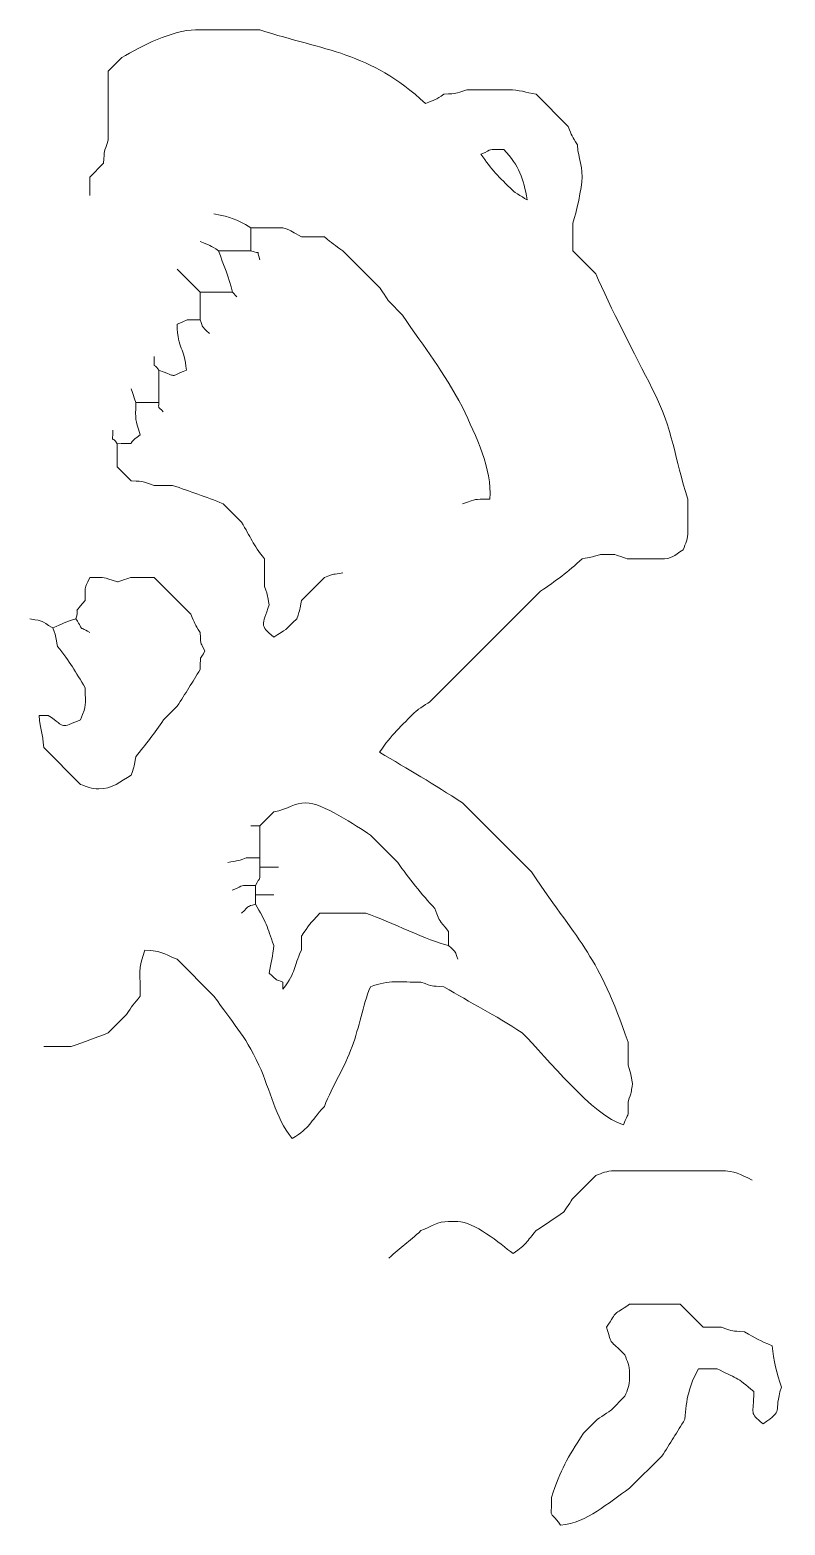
# Model space of a CAD drawing. Header units: millimetres. Extents: x -1760 to -1105, y 422 to 906.
# Drawn here: x -1346.77 to -1323.79, y 500.15 to 545.66 of the extents above; entities that cross this region are included whole.
import ezdxf

# ---------------------------------------------------------------- set-up
doc = ezdxf.new("R2010")
doc.units = ezdxf.units.MM
doc.header["$MEASUREMENT"] = 0
doc.layers.add('layer 1', color=7, linetype='Continuous')

msp = doc.modelspace()

# ---------------------------------------------------------------- linework, layer by layer
at = {"layer": 'layer 1', "color": 225, "lineweight": 0}
for points, knots in [([(-1346.3491, 514.7141), (-1346.3491, 514.7141), (-1345.5091, 514.7139), (-1345.5091, 514.7139), (-1345.5091, 514.7139), (-1345.11, 514.852), (-1344.7794, 514.9775), (-1344.3891, 515.1339), (-1344.3891, 515.1339), (-1344.3891, 515.1339), (-1343.829, 515.6939), (-1343.829, 515.6939), (-1343.829, 515.6939), (-1343.6594, 515.9589), (-1343.6135, 516.0003), (-1343.4091, 516.254), (-1343.4091, 516.254), (-1343.4091, 516.8886), (-1343.4876, 517.0911), (-1343.2688, 517.6541), (-1343.2688, 517.6541), (-1342.7067, 517.6106), (-1342.7831, 517.5721), (-1342.289, 517.374), (-1342.289, 517.374), (-1342.289, 517.374), (-1341.1688, 516.254), (-1341.1688, 516.254), (-1341.1688, 516.254), (-1340.6024, 515.4156), (-1340.2452, 515.1119), (-1339.8023, 514.1539), (-1339.8023, 514.1539), (-1339.4379, 513.366), (-1339.3216, 512.5888), (-1338.7888, 511.9138), (-1338.7888, 511.9138), (-1338.2081, 512.2771), (-1338.2857, 512.3771), (-1337.8086, 512.8938), (-1337.8086, 512.8938), (-1337.5565, 513.5228), (-1337.1939, 514.093), (-1336.9646, 514.7139), (-1336.9646, 514.7139), (-1336.7393, 515.323), (-1336.6525, 515.9391), (-1336.4086, 516.5339), (-1336.4086, 516.5339), (-1335.8367, 516.756), (-1335.517, 516.674), (-1334.8684, 516.674), (-1334.8684, 516.674), (-1334.4574, 516.5378), (-1334.6109, 516.5679), (-1334.1685, 516.5341), (-1334.1685, 516.5341), (-1333.3391, 516.0372), (-1332.6434, 515.6932), (-1331.7885, 515.1341), (-1331.7885, 515.1341), (-1331.0252, 514.3707), (-1329.6351, 512.6003), (-1328.7082, 512.3336), (-1328.7082, 512.3336), (-1328.5401, 512.7574), (-1328.5683, 512.4749), (-1328.5682, 513.0338), (-1328.5682, 513.0338), (-1328.4445, 513.3778), (-1328.49, 513.2737), (-1328.4283, 513.5937), (-1328.4283, 513.5937), (-1328.4913, 513.8944), (-1328.4623, 513.8346), (-1328.5682, 514.1535), (-1328.5682, 514.1535), (-1328.5682, 514.1535), (-1328.5682, 514.8535), (-1328.5682, 514.8535), (-1328.5682, 514.8535), (-1329.4953, 517.5323), (-1329.9576, 517.7388), (-1331.5084, 520.034), (-1331.5084, 520.034), (-1331.5084, 520.034), (-1333.6084, 522.1339), (-1333.6084, 522.1339), (-1333.6084, 522.1339), (-1334.477, 522.702), (-1335.2601, 523.1537), (-1336.1285, 523.6741), (-1336.1285, 523.6741), (-1335.772, 524.2016), (-1335.4824, 524.4604), (-1335.0086, 524.9342), (-1335.0086, 524.9342), (-1334.9918, 524.9425), (-1334.6123, 525.1988), (-1334.5885, 525.2141), (-1334.5885, 525.2141), (-1334.5885, 525.2141), (-1331.2284, 528.5743), (-1331.2284, 528.5743), (-1331.2284, 528.5743), (-1330.7831, 528.875), (-1330.3835, 529.1708), (-1329.9682, 529.5543), (-1329.9682, 529.5543), (-1329.6674, 529.6175), (-1329.7274, 529.5885), (-1329.4083, 529.6945), (-1329.4083, 529.6945), (-1329.4083, 529.6945), (-1328.9883, 529.6944), (-1328.9883, 529.6944), (-1328.9883, 529.6944), (-1328.98, 529.691), (-1328.5916, 529.563), (-1328.5682, 529.5543), (-1328.5682, 529.5543), (-1328.5682, 529.5543), (-1327.8684, 529.5545), (-1327.8684, 529.5545), (-1327.8684, 529.5545), (-1327.8684, 529.5545), (-1327.5885, 529.5543), (-1327.5885, 529.5543), (-1327.5885, 529.5543), (-1327.181, 529.5543), (-1327.2077, 529.6501), (-1326.8882, 529.8346), (-1326.8882, 529.8346), (-1326.8149, 530.039), (-1326.7484, 530.1539), (-1326.7484, 530.3944), (-1326.7484, 530.3944), (-1326.7484, 530.3944), (-1326.7485, 530.8144), (-1326.7485, 530.8144), (-1326.7485, 530.8144), (-1326.7485, 530.8144), (-1326.7484, 531.3745), (-1326.7484, 531.3745), (-1326.7484, 531.3745), (-1327.1609, 532.6467), (-1327.1743, 533.4301), (-1327.8307, 534.7346), (-1327.8307, 534.7346), (-1328.3431, 535.7529), (-1329.13, 537.2448), (-1329.5485, 538.2349), (-1329.5485, 538.2349), (-1329.5485, 538.2349), (-1330.2486, 538.9346), (-1330.2486, 538.9346), (-1330.2486, 538.9346), (-1330.2486, 538.9346), (-1330.2484, 539.7746), (-1330.2484, 539.7746), (-1330.2484, 539.7746), (-1330.1456, 540.0917), (-1329.9685, 540.8315), (-1329.9685, 541.1747), (-1329.9685, 541.1747), (-1329.9685, 541.6482), (-1330.0696, 541.6473), (-1330.1086, 542.1547), (-1330.1086, 542.1547), (-1330.2818, 542.4257), (-1330.27, 542.4257), (-1330.3885, 542.7148), (-1330.3885, 542.7148), (-1330.3885, 542.7148), (-1331.3687, 543.695), (-1331.3687, 543.695), (-1331.3687, 543.695), (-1331.6789, 543.7535), (-1331.8728, 543.8348), (-1332.2086, 543.835), (-1332.2086, 543.835), (-1332.2086, 543.835), (-1333.0486, 543.835), (-1333.0486, 543.835), (-1333.0486, 543.835), (-1333.0486, 543.835), (-1333.4686, 543.835), (-1333.4686, 543.835), (-1333.4686, 543.835), (-1333.8795, 543.6988), (-1333.7261, 543.7288), (-1334.1685, 543.695), (-1334.1685, 543.695), (-1334.4392, 543.5216), (-1334.4392, 543.5336), (-1334.7287, 543.415), (-1334.7287, 543.415), (-1336.4518, 545.006), (-1337.7913, 545.0142), (-1339.7688, 545.6552), (-1339.7688, 545.6552), (-1339.7688, 545.6552), (-1340.3286, 545.655), (-1340.3286, 545.655), (-1340.3286, 545.655), (-1340.3286, 545.655), (-1341.7288, 545.655), (-1341.7288, 545.655), (-1341.7288, 545.655), (-1342.4188, 545.6552), (-1343.3995, 545.156), (-1343.9689, 544.815), (-1343.9689, 544.815), (-1343.9689, 544.815), (-1344.3889, 544.3949), (-1344.3889, 544.3949), (-1344.3889, 544.3949), (-1344.3889, 544.3949), (-1344.3889, 542.2948), (-1344.3889, 542.2948), (-1344.3889, 542.2948), (-1344.5251, 541.8838), (-1344.4951, 542.0373), (-1344.529, 541.5949), (-1344.529, 541.5949), (-1344.529, 541.5949), (-1344.9488, 541.1749), (-1344.9488, 541.1749), (-1344.9488, 541.1749), (-1344.9488, 541.1749), (-1344.9488, 540.6149), (-1344.9488, 540.6149)], [0, 0, 0, 0, 0.0169492, 0.0169492, 0.0169492, 0.0169492, 0.0338983, 0.0338983, 0.0338983, 0.0338983, 0.0508475, 0.0508475, 0.0508475, 0.0508475, 0.0677966, 0.0677966, 0.0677966, 0.0677966, 0.0847458, 0.0847458, 0.0847458, 0.0847458, 0.1016949, 0.1016949, 0.1016949, 0.1016949, 0.1186441, 0.1186441, 0.1186441, 0.1186441, 0.1355932, 0.1355932, 0.1355932, 0.1355932, 0.1525424, 0.1525424, 0.1525424, 0.1525424, 0.1694915, 0.1694915, 0.1694915, 0.1694915, 0.1864407, 0.1864407, 0.1864407, 0.1864407, 0.2033898, 0.2033898, 0.2033898, 0.2033898, 0.220339, 0.220339, 0.220339, 0.220339, 0.2372881, 0.2372881, 0.2372881, 0.2372881, 0.2542373, 0.2542373, 0.2542373, 0.2542373, 0.2711864, 0.2711864, 0.2711864, 0.2711864, 0.2881356, 0.2881356, 0.2881356, 0.2881356, 0.3050847, 0.3050847, 0.3050847, 0.3050847, 0.3220339, 0.3220339, 0.3220339, 0.3220339, 0.3389831, 0.3389831, 0.3389831, 0.3389831, 0.3559322, 0.3559322, 0.3559322, 0.3559322, 0.3728814, 0.3728814, 0.3728814, 0.3728814, 0.3898305, 0.3898305, 0.3898305, 0.3898305, 0.4067797, 0.4067797, 0.4067797, 0.4067797, 0.4237288, 0.4237288, 0.4237288, 0.4237288, 0.440678, 0.440678, 0.440678, 0.440678, 0.4576271, 0.4576271, 0.4576271, 0.4576271, 0.4745763, 0.4745763, 0.4745763, 0.4745763, 0.4915254, 0.4915254, 0.4915254, 0.4915254, 0.5084746, 0.5084746, 0.5084746, 0.5084746, 0.5254237, 0.5254237, 0.5254237, 0.5254237, 0.5423729, 0.5423729, 0.5423729, 0.5423729, 0.559322, 0.559322, 0.559322, 0.559322, 0.5762712, 0.5762712, 0.5762712, 0.5762712, 0.5932203, 0.5932203, 0.5932203, 0.5932203, 0.6101695, 0.6101695, 0.6101695, 0.6101695, 0.6271186, 0.6271186, 0.6271186, 0.6271186, 0.6440678, 0.6440678, 0.6440678, 0.6440678, 0.6610169, 0.6610169, 0.6610169, 0.6610169, 0.6779661, 0.6779661, 0.6779661, 0.6779661, 0.6949153, 0.6949153, 0.6949153, 0.6949153, 0.7118644, 0.7118644, 0.7118644, 0.7118644, 0.7288136, 0.7288136, 0.7288136, 0.7288136, 0.7457627, 0.7457627, 0.7457627, 0.7457627, 0.7627119, 0.7627119, 0.7627119, 0.7627119, 0.779661, 0.779661, 0.779661, 0.779661, 0.7966102, 0.7966102, 0.7966102, 0.7966102, 0.8135593, 0.8135593, 0.8135593, 0.8135593, 0.8305085, 0.8305085, 0.8305085, 0.8305085, 0.8474576, 0.8474576, 0.8474576, 0.8474576, 0.8644068, 0.8644068, 0.8644068, 0.8644068, 0.8813559, 0.8813559, 0.8813559, 0.8813559, 0.8983051, 0.8983051, 0.8983051, 0.8983051, 0.9152542, 0.9152542, 0.9152542, 0.9152542, 0.9322034, 0.9322034, 0.9322034, 0.9322034, 0.9491525, 0.9491525, 0.9491525, 0.9491525, 0.9661017, 0.9661017, 0.9661017, 0.9661017, 1, 1, 1, 1]), ([(-1332.3482, 542.0161), (-1332.9108, 542.0159), (-1332.6251, 542.0401), (-1333.0484, 541.8759), (-1333.0484, 541.8759), (-1332.7196, 541.3899), (-1332.5074, 541.195), (-1332.0682, 540.756), (-1332.0682, 540.756), (-1332.0516, 540.7461), (-1331.6721, 540.4912), (-1331.6334, 540.4819), (-1331.6334, 540.4819), (-1331.7595, 541.1576), (-1331.8666, 541.4943), (-1332.3482, 542.0161)], [0, 0, 0, 0, 0.2, 0.2, 0.2, 0.2, 0.4, 0.4, 0.4, 0.4, 0.6, 0.6, 0.6, 0.6, 1, 1, 1, 1]), ([(-1339.7693, 538.6557), (-1339.9041, 539.0127), (-1339.6922, 538.8009), (-1340.0492, 538.9358), (-1340.0492, 538.9358), (-1340.0492, 538.9358), (-1340.0492, 539.6357), (-1340.0492, 539.6357), (-1340.0492, 539.6357), (-1340.0492, 539.6357), (-1339.0691, 539.6357), (-1339.0691, 539.6357), (-1339.0691, 539.6357), (-1338.7657, 539.5266), (-1338.7738, 539.5117), (-1338.5092, 539.3556), (-1338.5092, 539.3556), (-1338.5092, 539.3556), (-1337.8091, 539.3558), (-1337.8091, 539.3558), (-1337.8091, 539.3558), (-1337.5574, 539.1569), (-1337.505, 539.1069), (-1337.2493, 538.9357), (-1337.2493, 538.9357), (-1337.2493, 538.9357), (-1336.129, 537.8158), (-1336.129, 537.8158), (-1336.129, 537.8158), (-1336.1207, 537.799), (-1335.8643, 537.4196), (-1335.8491, 537.3956), (-1335.8491, 537.3956), (-1335.8491, 537.3956), (-1335.4291, 536.9758), (-1335.4291, 536.9758), (-1335.4291, 536.9758), (-1334.7252, 535.9339), (-1334.2046, 535.289), (-1333.609, 534.1753), (-1333.609, 534.1753), (-1333.1818, 533.2569), (-1332.7085, 532.3195), (-1332.769, 531.3752), (-1332.769, 531.3752), (-1333.3193, 531.3635), (-1333.1146, 531.3956), (-1333.609, 531.2351)], [0, 0, 0, 0, 0.0769231, 0.0769231, 0.0769231, 0.0769231, 0.1538462, 0.1538462, 0.1538462, 0.1538462, 0.2307692, 0.2307692, 0.2307692, 0.2307692, 0.3076923, 0.3076923, 0.3076923, 0.3076923, 0.3846154, 0.3846154, 0.3846154, 0.3846154, 0.4615385, 0.4615385, 0.4615385, 0.4615385, 0.5384615, 0.5384615, 0.5384615, 0.5384615, 0.6153846, 0.6153846, 0.6153846, 0.6153846, 0.6923077, 0.6923077, 0.6923077, 0.6923077, 0.7692308, 0.7692308, 0.7692308, 0.7692308, 0.8461538, 0.8461538, 0.8461538, 0.8461538, 1, 1, 1, 1]), ([(-1341.3088, 536.4151), (-1341.5813, 536.6876), (-1341.4838, 536.5567), (-1341.5887, 536.8352), (-1341.5887, 536.8352), (-1341.5887, 536.8352), (-1341.5887, 537.6752), (-1341.5887, 537.6752), (-1341.5887, 537.6752), (-1341.5887, 537.6752), (-1340.6087, 537.6752), (-1340.6087, 537.6752), (-1340.6087, 537.6752), (-1340.7031, 538.1243), (-1340.8813, 538.509), (-1341.0287, 538.9351), (-1341.0287, 538.9351), (-1341.0287, 538.9351), (-1340.0485, 538.9353), (-1340.0485, 538.9353)], [0, 0, 0, 0, 0.1666667, 0.1666667, 0.1666667, 0.1666667, 0.3333333, 0.3333333, 0.3333333, 0.3333333, 0.5, 0.5, 0.5, 0.5, 0.6666667, 0.6666667, 0.6666667, 0.6666667, 1, 1, 1, 1]), ([(-1342.8483, 534.315), (-1342.8483, 534.315), (-1342.8483, 535.2952), (-1342.8483, 535.2952), (-1342.8483, 535.2952), (-1342.2204, 535.0916), (-1342.5772, 535.0867), (-1342.0082, 535.2954), (-1342.0082, 535.2954), (-1342.0652, 536.0321), (-1342.2708, 535.8861), (-1342.2885, 536.6952), (-1342.2885, 536.6952), (-1341.8413, 536.8726), (-1342.1548, 536.8229), (-1341.5884, 536.8354)], [0, 0, 0, 0, 0.2, 0.2, 0.2, 0.2, 0.4, 0.4, 0.4, 0.4, 0.6, 0.6, 0.6, 0.6, 1, 1, 1, 1]), ([(-1342.7093, 534.0351), (-1342.8822, 534.2079), (-1342.8492, 534.1088), (-1342.8492, 534.315), (-1342.8492, 534.315), (-1342.8492, 534.315), (-1343.5493, 534.3152), (-1343.5493, 534.3152), (-1343.5493, 534.3152), (-1343.5493, 533.7358), (-1343.5775, 533.8539), (-1343.4092, 533.335), (-1343.4092, 533.335), (-1343.9807, 532.9186), (-1343.3801, 533.127), (-1344.1092, 533.0549), (-1344.1092, 533.0549), (-1344.1092, 533.0549), (-1344.1092, 532.355), (-1344.1092, 532.355), (-1344.1092, 532.355), (-1344.1092, 532.355), (-1343.6892, 531.9352), (-1343.6892, 531.9352), (-1343.6892, 531.9352), (-1343.2085, 531.8973), (-1343.4368, 531.9401), (-1342.9893, 531.795), (-1342.9893, 531.795), (-1342.9893, 531.795), (-1342.4292, 531.7951), (-1342.4292, 531.7951), (-1342.4292, 531.7951), (-1341.8893, 531.6082), (-1341.421, 531.4482), (-1340.8892, 531.2351), (-1340.8892, 531.2351), (-1340.8892, 531.2351), (-1340.3293, 530.6751), (-1340.3293, 530.6751), (-1340.3293, 530.6751), (-1340.0536, 530.2151), (-1339.9829, 530.003), (-1339.6293, 529.555), (-1339.6293, 529.555), (-1339.6293, 529.555), (-1339.6293, 528.7151), (-1339.6293, 528.7151), (-1339.6293, 528.7151), (-1339.5054, 528.3709), (-1339.5511, 528.475), (-1339.4892, 528.155), (-1339.4892, 528.155), (-1339.6963, 527.5169), (-1339.7949, 527.5578), (-1339.3493, 527.1748), (-1339.3493, 527.1748), (-1338.9519, 527.4146), (-1339.01, 527.3821), (-1338.6492, 527.735), (-1338.6492, 527.735), (-1338.5258, 528.079), (-1338.5711, 527.9748), (-1338.5094, 528.2949), (-1338.5094, 528.2949), (-1338.5094, 528.2949), (-1337.8093, 528.9948), (-1337.8093, 528.9948), (-1337.8093, 528.9948), (-1337.4652, 529.1185), (-1337.5694, 529.0729), (-1337.2496, 529.1349)], [0, 0, 0, 0, 0.0526316, 0.0526316, 0.0526316, 0.0526316, 0.1052632, 0.1052632, 0.1052632, 0.1052632, 0.1578947, 0.1578947, 0.1578947, 0.1578947, 0.2105263, 0.2105263, 0.2105263, 0.2105263, 0.2631579, 0.2631579, 0.2631579, 0.2631579, 0.3157895, 0.3157895, 0.3157895, 0.3157895, 0.3684211, 0.3684211, 0.3684211, 0.3684211, 0.4210526, 0.4210526, 0.4210526, 0.4210526, 0.4736842, 0.4736842, 0.4736842, 0.4736842, 0.5263158, 0.5263158, 0.5263158, 0.5263158, 0.5789474, 0.5789474, 0.5789474, 0.5789474, 0.6315789, 0.6315789, 0.6315789, 0.6315789, 0.6842105, 0.6842105, 0.6842105, 0.6842105, 0.7368421, 0.7368421, 0.7368421, 0.7368421, 0.7894737, 0.7894737, 0.7894737, 0.7894737, 0.8421053, 0.8421053, 0.8421053, 0.8421053, 0.8947368, 0.8947368, 0.8947368, 0.8947368, 1, 1, 1, 1]), ([(-1345.3684, 527.7349), (-1345.6651, 527.6364), (-1345.7907, 527.5867), (-1346.0685, 527.4546), (-1346.0685, 527.4546), (-1345.9501, 527.1258), (-1345.9905, 527.1918), (-1345.9282, 526.8947), (-1345.9282, 526.8947), (-1345.5474, 526.4252), (-1345.3814, 526.1237), (-1345.0883, 525.6346), (-1345.0883, 525.6346), (-1345.0883, 525.0432), (-1345.0288, 525.1686), (-1345.2285, 524.6546), (-1345.2285, 524.6546), (-1345.8605, 524.4091), (-1345.6628, 524.4059), (-1346.2085, 524.7945), (-1346.2085, 524.7945), (-1346.2085, 524.7945), (-1346.4886, 524.7945), (-1346.4886, 524.7945), (-1346.4886, 524.7945), (-1346.4521, 524.323), (-1346.3846, 524.2856), (-1346.3484, 523.8143), (-1346.3484, 523.8143), (-1346.3484, 523.8143), (-1345.2283, 522.6942), (-1345.2283, 522.6942), (-1345.2283, 522.6942), (-1345.0239, 522.6207), (-1344.9089, 522.5544), (-1344.6683, 522.5544), (-1344.6683, 522.5544), (-1344.2755, 522.5542), (-1344.0017, 522.7863), (-1343.6881, 522.9742), (-1343.6881, 522.9742), (-1343.5646, 523.3185), (-1343.61, 523.2142), (-1343.5482, 523.5342), (-1343.5482, 523.5342), (-1343.2438, 523.9094), (-1342.9713, 524.2646), (-1342.7083, 524.6544), (-1342.7083, 524.6544), (-1342.7083, 524.6544), (-1342.2883, 525.0742), (-1342.2883, 525.0742), (-1342.2883, 525.0742), (-1342.035, 525.4618), (-1341.8225, 525.8034), (-1341.5882, 526.1945), (-1341.5882, 526.1945), (-1341.5882, 526.7353), (-1341.5614, 526.4691), (-1341.4482, 526.7545), (-1341.4482, 526.7545), (-1341.6223, 527.1591), (-1341.5482, 526.8053), (-1341.5882, 527.3145), (-1341.5882, 527.3145), (-1341.7616, 527.5851), (-1341.7496, 527.5853), (-1341.8683, 527.8742), (-1341.8683, 527.8742), (-1341.8683, 527.8742), (-1342.9884, 528.9945), (-1342.9884, 528.9945), (-1342.9884, 528.9945), (-1342.9884, 528.9945), (-1343.6883, 528.9946), (-1343.6883, 528.9946), (-1343.6883, 528.9946), (-1343.6966, 528.9913), (-1344.085, 528.8629), (-1344.1083, 528.8546), (-1344.1083, 528.8546), (-1344.6029, 529.0146), (-1344.3979, 528.9825), (-1344.9482, 528.9946), (-1344.9482, 528.9946), (-1345.1257, 528.5475), (-1345.0759, 528.8608), (-1345.0883, 528.2945), (-1345.0883, 528.2945), (-1345.5435, 527.7186), (-1345.2207, 528.2774), (-1345.3682, 527.7347), (-1345.3682, 527.7347), (-1345.0908, 527.2988), (-1345.3513, 527.5624), (-1344.9484, 527.3145)], [0, 0, 0, 0, 0.04, 0.04, 0.04, 0.04, 0.08, 0.08, 0.08, 0.08, 0.12, 0.12, 0.12, 0.12, 0.16, 0.16, 0.16, 0.16, 0.2, 0.2, 0.2, 0.2, 0.24, 0.24, 0.24, 0.24, 0.28, 0.28, 0.28, 0.28, 0.32, 0.32, 0.32, 0.32, 0.36, 0.36, 0.36, 0.36, 0.4, 0.4, 0.4, 0.4, 0.44, 0.44, 0.44, 0.44, 0.48, 0.48, 0.48, 0.48, 0.52, 0.52, 0.52, 0.52, 0.56, 0.56, 0.56, 0.56, 0.6, 0.6, 0.6, 0.6, 0.64, 0.64, 0.64, 0.64, 0.68, 0.68, 0.68, 0.68, 0.72, 0.72, 0.72, 0.72, 0.76, 0.76, 0.76, 0.76, 0.8, 0.8, 0.8, 0.8, 0.84, 0.84, 0.84, 0.84, 0.88, 0.88, 0.88, 0.88, 0.92, 0.92, 0.92, 0.92, 1, 1, 1, 1]), ([(-1340.3281, 518.7742), (-1340.0558, 519.0467), (-1340.1866, 518.9492), (-1339.9081, 519.0541), (-1339.9081, 519.0541), (-1339.9081, 519.0541), (-1339.9081, 519.3342), (-1339.9081, 519.3342), (-1339.9081, 519.3342), (-1339.9081, 519.3342), (-1339.9081, 519.6142), (-1339.9081, 519.6142), (-1339.9081, 519.6142), (-1339.7531, 519.9371), (-1339.7683, 519.6747), (-1339.7684, 520.1742), (-1339.7684, 520.1742), (-1339.7684, 520.1742), (-1339.7683, 520.4541), (-1339.7683, 520.4541), (-1339.7683, 520.4541), (-1339.7683, 520.4541), (-1339.7684, 521.4343), (-1339.7684, 521.4343), (-1339.7684, 521.4343), (-1339.7684, 521.4343), (-1339.3483, 521.8545), (-1339.3483, 521.8545), (-1339.3483, 521.8545), (-1338.8921, 521.9504), (-1338.7237, 522.1344), (-1338.3681, 522.1342), (-1338.3681, 522.1342), (-1337.8784, 522.1344), (-1336.8381, 521.4355), (-1336.4082, 521.1542), (-1336.4082, 521.1542), (-1336.4082, 521.1542), (-1335.5681, 520.3142), (-1335.5681, 520.3142), (-1335.5681, 520.3142), (-1335.258, 519.8553), (-1334.8402, 519.339), (-1334.4479, 518.9143), (-1334.4479, 518.9143), (-1334.245, 518.4191), (-1334.3641, 518.64), (-1334.0279, 518.2142), (-1334.0279, 518.2142), (-1334.0279, 518.2142), (-1334.0279, 517.794), (-1334.0279, 517.794), (-1334.0279, 517.794), (-1333.7555, 517.5217), (-1333.8529, 517.6524), (-1333.748, 517.374)], [0, 0, 0, 0, 0.0666667, 0.0666667, 0.0666667, 0.0666667, 0.1333333, 0.1333333, 0.1333333, 0.1333333, 0.2, 0.2, 0.2, 0.2, 0.2666667, 0.2666667, 0.2666667, 0.2666667, 0.3333333, 0.3333333, 0.3333333, 0.3333333, 0.4, 0.4, 0.4, 0.4, 0.4666667, 0.4666667, 0.4666667, 0.4666667, 0.5333333, 0.5333333, 0.5333333, 0.5333333, 0.6, 0.6, 0.6, 0.6, 0.6666667, 0.6666667, 0.6666667, 0.6666667, 0.7333333, 0.7333333, 0.7333333, 0.7333333, 0.8, 0.8, 0.8, 0.8, 0.8666667, 0.8666667, 0.8666667, 0.8666667, 1, 1, 1, 1]), ([(-1340.7483, 520.3144), (-1340.4509, 520.3765), (-1340.517, 520.3359), (-1340.1881, 520.4543), (-1340.1881, 520.4543), (-1340.1881, 520.4543), (-1339.7683, 520.4543), (-1339.7683, 520.4543)], [0, 0, 0, 0, 0.3333333, 0.3333333, 0.3333333, 0.3333333, 1, 1, 1, 1]), ([(-1339.9081, 519.0541), (-1339.5883, 518.5204), (-1339.5448, 518.3623), (-1339.3481, 517.7942), (-1339.3481, 517.7942), (-1339.3735, 517.4617), (-1339.4292, 517.2656), (-1339.488, 516.9542), (-1339.488, 516.9542), (-1339.2089, 516.675), (-1339.3107, 516.7845), (-1339.068, 516.6741), (-1339.068, 516.6741), (-1339.068, 516.6741), (-1339.0682, 516.4641), (-1339.0682, 516.4641), (-1339.0682, 516.4641), (-1338.6461, 517.0262), (-1338.7655, 517.1006), (-1338.5081, 517.6543), (-1338.5081, 517.6543), (-1338.5081, 517.6543), (-1338.5081, 518.0743), (-1338.5081, 518.0743), (-1338.5081, 518.0743), (-1338.2799, 518.4153), (-1338.2508, 518.4461), (-1337.9483, 518.7742), (-1337.9483, 518.7742), (-1337.9483, 518.7742), (-1336.5479, 518.774), (-1336.5479, 518.774), (-1336.5479, 518.774), (-1335.8053, 518.5172), (-1334.6415, 517.9233), (-1334.0279, 517.7938)], [0, 0, 0, 0, 0.1, 0.1, 0.1, 0.1, 0.2, 0.2, 0.2, 0.2, 0.3, 0.3, 0.3, 0.3, 0.4, 0.4, 0.4, 0.4, 0.5, 0.5, 0.5, 0.5, 0.6, 0.6, 0.6, 0.6, 0.7, 0.7, 0.7, 0.7, 0.8, 0.8, 0.8, 0.8, 1, 1, 1, 1]), ([(-1335.8484, 508.2737), (-1335.4769, 508.6166), (-1335.2397, 508.7707), (-1334.8682, 509.1138), (-1334.8682, 509.1138), (-1334.5601, 509.2371), (-1334.3539, 509.3935), (-1334.0282, 509.3937), (-1334.0282, 509.3937), (-1334.0282, 509.3937), (-1333.7483, 509.3937), (-1333.7483, 509.3937), (-1333.7483, 509.3937), (-1333.283, 509.3935), (-1332.4506, 508.724), (-1332.0682, 508.4135), (-1332.0682, 508.4135), (-1331.6191, 508.7423), (-1331.7417, 508.6631), (-1331.3683, 509.1136), (-1331.3683, 509.1136), (-1331.0845, 509.2992), (-1330.8118, 509.4881), (-1330.5284, 509.6735), (-1330.5284, 509.6735), (-1330.5185, 509.6901), (-1330.2636, 510.0698), (-1330.2484, 510.0935), (-1330.2484, 510.0935), (-1330.2484, 510.0935), (-1329.5483, 510.7935), (-1329.5483, 510.7935), (-1329.5483, 510.7935), (-1329.3439, 510.8671), (-1329.2289, 510.9334), (-1328.9883, 510.9334), (-1328.9883, 510.9334), (-1328.9883, 510.9334), (-1325.7684, 510.9336), (-1325.7684, 510.9336), (-1325.7684, 510.9336), (-1325.2734, 510.9334), (-1325.1933, 510.842), (-1324.7882, 510.6535)], [0, 0, 0, 0, 0.0833333, 0.0833333, 0.0833333, 0.0833333, 0.1666667, 0.1666667, 0.1666667, 0.1666667, 0.25, 0.25, 0.25, 0.25, 0.3333333, 0.3333333, 0.3333333, 0.3333333, 0.4166667, 0.4166667, 0.4166667, 0.4166667, 0.5, 0.5, 0.5, 0.5, 0.5833333, 0.5833333, 0.5833333, 0.5833333, 0.6666667, 0.6666667, 0.6666667, 0.6666667, 0.75, 0.75, 0.75, 0.75, 0.8333333, 0.8333333, 0.8333333, 0.8333333, 1, 1, 1, 1]), ([(-1324.4606, 503.2334), (-1324.8963, 503.6077), (-1324.7407, 503.4809), (-1324.7409, 504.2136), (-1324.7409, 504.2136), (-1325.2457, 504.6688), (-1325.3025, 504.6268), (-1325.8608, 504.9135), (-1325.8608, 504.9135), (-1325.8608, 504.9135), (-1326.4208, 504.9133), (-1326.4208, 504.9133), (-1326.4208, 504.9133), (-1326.7104, 504.4115), (-1326.7948, 503.9732), (-1326.8408, 503.3733), (-1326.8408, 503.3733), (-1327.0749, 502.9822), (-1327.2874, 502.6405), (-1327.5407, 502.2532), (-1327.5407, 502.2532), (-1327.5407, 502.2532), (-1328.5209, 501.273), (-1328.5209, 501.273), (-1328.5209, 501.273), (-1329.1797, 500.8423), (-1329.8036, 500.2159), (-1330.621, 500.153), (-1330.621, 500.153), (-1331.0046, 500.6913), (-1330.8847, 500.2411), (-1330.9009, 500.9929), (-1330.9009, 500.9929), (-1330.5952, 501.8771), (-1330.4421, 502.156), (-1329.9207, 502.9533), (-1329.9207, 502.9533), (-1329.9207, 502.9533), (-1329.5009, 503.3731), (-1329.5009, 503.3731), (-1329.5009, 503.3731), (-1329.4843, 503.3814), (-1329.1046, 503.638), (-1329.0807, 503.653), (-1329.0807, 503.653), (-1329.0807, 503.653), (-1328.6608, 504.0732), (-1328.6608, 504.0732), (-1328.6608, 504.0732), (-1328.5874, 504.2776), (-1328.5211, 504.3926), (-1328.5211, 504.6332), (-1328.5211, 504.6332), (-1328.5211, 504.6332), (-1328.5209, 504.7731), (-1328.5209, 504.7731), (-1328.5209, 504.7731), (-1328.5209, 505.0168), (-1328.5916, 505.1243), (-1328.6608, 505.3331), (-1328.6608, 505.3331), (-1329.1478, 505.8309), (-1329.0486, 505.5746), (-1329.2208, 506.1731), (-1329.2208, 506.1731), (-1328.8862, 506.7084), (-1329.0289, 506.5299), (-1328.5209, 506.8731), (-1328.5209, 506.8731), (-1328.5209, 506.8731), (-1326.9807, 506.8731), (-1326.9807, 506.8731), (-1326.9807, 506.8731), (-1326.9807, 506.8731), (-1326.2808, 506.1731), (-1326.2808, 506.1731), (-1326.2808, 506.1731), (-1326.2808, 506.1731), (-1325.7207, 506.1732), (-1325.7207, 506.1732), (-1325.7207, 506.1732), (-1325.3098, 506.0371), (-1325.4632, 506.0671), (-1325.0208, 506.033), (-1325.0208, 506.033), (-1324.6696, 505.8228), (-1324.5566, 505.7638), (-1324.1809, 505.613), (-1324.1809, 505.613), (-1324.1454, 505.1518), (-1324.0357, 504.7687), (-1323.9009, 504.3529), (-1323.9009, 504.3529), (-1324.1682, 503.5292), (-1323.7888, 503.6893), (-1324.4608, 503.2329), (-1324.4608, 503.2329), (-1324.4608, 503.2329), (-1324.4606, 503.2334), (-1324.4606, 503.2334)], [0, 0, 0, 0, 0.0384615, 0.0384615, 0.0384615, 0.0384615, 0.0769231, 0.0769231, 0.0769231, 0.0769231, 0.1153846, 0.1153846, 0.1153846, 0.1153846, 0.1538462, 0.1538462, 0.1538462, 0.1538462, 0.1923077, 0.1923077, 0.1923077, 0.1923077, 0.2307692, 0.2307692, 0.2307692, 0.2307692, 0.2692308, 0.2692308, 0.2692308, 0.2692308, 0.3076923, 0.3076923, 0.3076923, 0.3076923, 0.3461538, 0.3461538, 0.3461538, 0.3461538, 0.3846154, 0.3846154, 0.3846154, 0.3846154, 0.4230769, 0.4230769, 0.4230769, 0.4230769, 0.4615385, 0.4615385, 0.4615385, 0.4615385, 0.5, 0.5, 0.5, 0.5, 0.5384615, 0.5384615, 0.5384615, 0.5384615, 0.5769231, 0.5769231, 0.5769231, 0.5769231, 0.6153846, 0.6153846, 0.6153846, 0.6153846, 0.6538462, 0.6538462, 0.6538462, 0.6538462, 0.6923077, 0.6923077, 0.6923077, 0.6923077, 0.7307692, 0.7307692, 0.7307692, 0.7307692, 0.7692308, 0.7692308, 0.7692308, 0.7692308, 0.8076923, 0.8076923, 0.8076923, 0.8076923, 0.8461538, 0.8461538, 0.8461538, 0.8461538, 0.8846154, 0.8846154, 0.8846154, 0.8846154, 0.9230769, 0.9230769, 0.9230769, 0.9230769, 1, 1, 1, 1])]:
    msp.add_open_spline(points, degree=3, knots=knots, dxfattribs=at)
for points in [[(-1341.1682, 540.0548), (-1340.6059, 539.9485), (-1340.5331, 539.9146), (-1340.048, 539.6349)], [(-1341.5882, 539.2147), (-1341.2958, 539.1084), (-1341.2885, 539.1004), (-1341.0284, 538.9346)], [(-1342.2894, 538.3748), (-1342.2894, 538.3748), (-1341.5893, 537.675), (-1341.5893, 537.675)], [(-1340.4687, 537.5346), (-1340.4687, 537.5346), (-1340.6087, 537.6747), (-1340.6087, 537.6747)], [(-1342.9889, 535.7154), (-1342.9889, 535.2458), (-1343.0295, 535.5855), (-1342.8489, 535.2952)], [(-1343.6883, 534.735), (-1343.6632, 534.6688), (-1343.5733, 534.3812), (-1343.5484, 534.3152)], [(-1344.2489, 533.4751), (-1344.249, 533.0055), (-1344.2898, 533.3454), (-1344.1088, 533.0551)], [(-1346.7691, 527.7349), (-1346.3041, 527.6447), (-1346.4844, 527.6998), (-1346.0692, 527.4546)], [(-1340.0487, 521.4343), (-1340.0487, 521.4343), (-1339.7688, 521.4343), (-1339.7688, 521.4343)], [(-1339.7693, 520.1744), (-1339.7693, 520.1744), (-1339.2093, 520.1745), (-1339.2093, 520.1745)], [(-1340.6093, 519.4743), (-1340.1854, 519.6422), (-1340.4682, 519.6142), (-1339.9092, 519.6142)], [(-1339.9081, 519.3342), (-1339.9081, 519.3342), (-1339.3483, 519.3344), (-1339.3483, 519.3344)]]:
    msp.add_open_spline(points, degree=3, dxfattribs=at)

doc.saveas('drawing.dxf')
